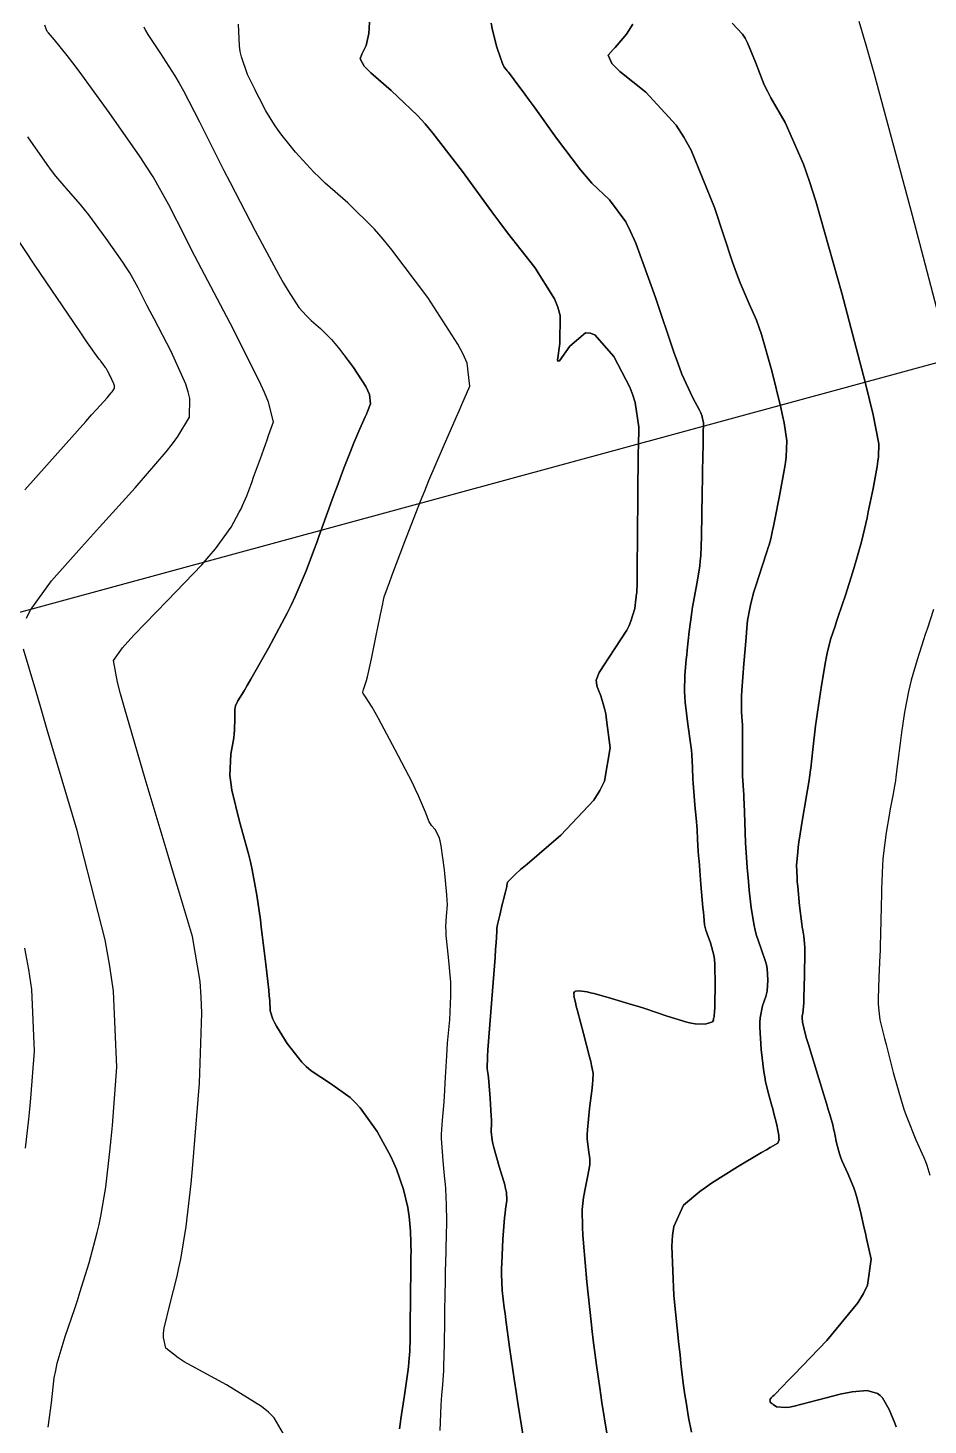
# Model space of a CAD drawing. Header units: metres. Extents: x 837476 to 838477, y 1189012 to 1191014.
# Drawn here: x 837812.9 to 837847, y 1189263.3 to 1189316.3 of the extents above; entities that cross this region are included whole.
import ezdxf

# ---------------------------------------------------------------- set-up
doc = ezdxf.new("R2010")
doc.units = ezdxf.units.M
doc.header["$LTSCALE"] = 0.3
for name, color, linetype in [('CORREDORVIA', 94, 'Continuous'), ('COTAS 10', 1, 'Continuous'), ('COTAS INT', 252, 'Continuous')]:
    doc.layers.add(name, color=color, linetype=linetype)

msp = doc.modelspace()

# ---------------------------------------------------------------- linework, layer by layer
at = {"layer": 'CORREDORVIA'}
msp.add_lwpolyline([(837910.676, 1191000.965), (838246.889, 1191005.3), (838347.391, 1190870.925), (838423.516, 1190628.699), (838450.215, 1190473.685), (838321.32, 1190375.615), (838242.09, 1190297.633), (838236.889, 1190068.622), (838166.593, 1189160.17), (837860.483, 1189307.124), (837593.191, 1189234.399), (837744.487, 1189686.609), (837700.859, 1189887.9), (837671.347, 1190075.087), (837676.273, 1190181.696), (837885.383, 1190229.429), (837983.184, 1190344.12), (837817.554, 1190502.187), (837798.033, 1190660.17), (837963.574, 1190795.982)], close=True, dxfattribs=at)
at = {"layer": 'COTAS 10'}
for points in [[(837822.658, 1189262.763), (837822.225, 1189263.526), (837822.004, 1189263.743), (837821.738, 1189263.963), (837820.414, 1189264.778), (837819.081, 1189265.497), (837818.81, 1189265.657), (837818.582, 1189265.798), (837818.112, 1189266.166), (837818.018, 1189266.573), (837818.026, 1189266.74), (837818.049, 1189266.931), (837818.258, 1189267.813), (837818.54, 1189268.9), (837818.609, 1189269.219), (837818.675, 1189269.545), (837818.882, 1189270.79), (837819.071, 1189272.412), (837819.124, 1189272.976), (837819.179, 1189273.59), (837819.384, 1189276.222), (837819.47, 1189278.876), (837819.451, 1189279.503), (837819.413, 1189280.084), (837819.118, 1189281.791), (837818.589, 1189283.562), (837818.404, 1189284.183), (837818.201, 1189284.86), (837817.326, 1189287.776), (837816.543, 1189290.461), (837816.397, 1189290.993), (837816.283, 1189291.434), (837816.128, 1189292.259), (837816.469, 1189292.745), (837816.667, 1189292.971), (837816.91, 1189293.237), (837818.161, 1189294.526), (837819.474, 1189295.895), (837819.754, 1189296.212), (837820, 1189296.5), (837820.587, 1189297.315), (837820.895, 1189297.885), (837820.963, 1189298.02), (837821.024, 1189298.144), (837821.184, 1189298.509), (837821.331, 1189298.908), (837821.384, 1189299.054), (837821.442, 1189299.216), (837821.698, 1189299.928), (837821.951, 1189300.637), (837822.008, 1189300.796), (837822.06, 1189300.938), (837822.199, 1189301.319), (837822.008, 1189302.06), (837821.852, 1189302.429), (837821.65, 1189302.87), (837820.548, 1189305.054), (837819.343, 1189307.354), (837819.077, 1189307.867), (837818.84, 1189308.327), (837818.229, 1189309.542), (837817.626, 1189310.607), (837817.395, 1189310.972), (837817.136, 1189311.367), (837815.966, 1189313.048), (837814.824, 1189314.614), (837814.582, 1189314.937), (837814.372, 1189315.213), (837813.883, 1189315.809), (837813.659, 1189316.067), (837813.616, 1189316.129), (837813.581, 1189316.187), (837813.526, 1189316.363)], [(837838.053, 1189262.985), (837837.935, 1189263.542), (837837.842, 1189264.123), (837837.82, 1189264.267), (837837.799, 1189264.404), (837837.736, 1189264.838), (837837.649, 1189265.584), (837837.613, 1189265.917), (837837.572, 1189266.305), (837837.381, 1189268.165), (837837.3, 1189270.042), (837837.328, 1189270.441), (837837.378, 1189270.787), (837837.74, 1189271.602), (837838.363, 1189272.111), (837838.577, 1189272.265), (837838.809, 1189272.425), (837839.799, 1189273.049), (837840.707, 1189273.589), (837840.888, 1189273.696), (837841.038, 1189273.784), (837841.323, 1189273.949), (837841.368, 1189274.083), (837841.366, 1189274.151), (837841.359, 1189274.233), (837841.281, 1189274.644), (837841.164, 1189275.122), (837841.131, 1189275.246), (837841.098, 1189275.368), (837840.978, 1189275.778), (837840.86, 1189276.28), (837840.828, 1189276.459), (837840.797, 1189276.655), (837840.69, 1189277.507), (837840.635, 1189278.348), (837840.638, 1189278.536), (837840.648, 1189278.705), (837840.748, 1189279.158), (837840.87, 1189279.507), (837840.894, 1189279.611), (837840.914, 1189279.718), (837840.949, 1189280.132), (837840.914, 1189280.579), (837840.889, 1189280.708), (837840.858, 1189280.839), (837840.689, 1189281.327), (837840.503, 1189281.869), (837840.46, 1189282.034), (837840.422, 1189282.205), (837840.315, 1189282.874), (837840.241, 1189283.542), (837840.223, 1189283.712), (837840.207, 1189283.875), (837840.157, 1189284.411), (837840.118, 1189284.973), (837840.109, 1189285.153), (837840.1, 1189285.344), (837840.071, 1189286.121), (837840.046, 1189286.85), (837840.039, 1189287.01), (837840.032, 1189287.153), (837840.007, 1189287.517), (837839.988, 1189287.883), (837839.985, 1189288.027), (837839.983, 1189288.188), (837839.984, 1189288.925), (837839.983, 1189289.656), (837839.979, 1189289.815), (837839.975, 1189289.954), (837839.949, 1189290.3), (837839.942, 1189290.717), (837839.949, 1189290.902), (837839.961, 1189291.116), (837840.037, 1189292.138), (837840.122, 1189293.13), (837840.138, 1189293.325), (837840.152, 1189293.485), (837840.179, 1189293.778), (837840.201, 1189293.91), (837840.212, 1189293.969), (837840.226, 1189294.037), (837840.293, 1189294.365), (837840.406, 1189294.823), (837840.449, 1189294.974), (837840.497, 1189295.135), (837840.711, 1189295.803), (837840.914, 1189296.415), (837840.955, 1189296.541), (837840.99, 1189296.648), (837841.059, 1189296.877), (837841.126, 1189297.191), (837841.159, 1189297.351), (837841.199, 1189297.544), (837841.393, 1189298.506), (837841.577, 1189299.538), (837841.611, 1189299.774), (837841.636, 1189299.99), (837841.664, 1189300.592), (837841.563, 1189301.281), (837841.507, 1189301.552), (837841.439, 1189301.857), (837841.092, 1189303.248), (837840.702, 1189304.623), (837840.607, 1189304.918), (837840.518, 1189305.176), (837840.241, 1189305.797), (837839.893, 1189306.586), (837839.757, 1189306.95), (837839.606, 1189307.376), (837838.919, 1189309.442), (837838.035, 1189311.619), (837837.759, 1189312.116), (837837.469, 1189312.567), (837836.311, 1189313.816), (837835.335, 1189314.609), (837835.161, 1189314.773), (837835.028, 1189314.913), (837834.893, 1189315.22), (837835.081, 1189315.434), (837835.151, 1189315.517), (837835.23, 1189315.609), (837835.58, 1189316.024), (837835.828, 1189316.407)], [(837835.828, 1189316.407), (837835.58, 1189316.024), (837835.23, 1189315.609), (837835.151, 1189315.517), (837835.081, 1189315.434), (837834.893, 1189315.22), (837835.028, 1189314.913), (837835.161, 1189314.773), (837835.335, 1189314.609), (837836.311, 1189313.816), (837837.469, 1189312.567), (837837.759, 1189312.116), (837838.035, 1189311.619), (837838.919, 1189309.442), (837839.606, 1189307.376), (837839.757, 1189306.95), (837839.893, 1189306.586), (837840.241, 1189305.797), (837840.518, 1189305.176), (837840.607, 1189304.918), (837840.702, 1189304.623), (837841.092, 1189303.248), (837841.439, 1189301.857), (837841.507, 1189301.552), (837841.563, 1189301.281), (837841.664, 1189300.592), (837841.636, 1189299.99), (837841.611, 1189299.774), (837841.577, 1189299.538), (837841.393, 1189298.506), (837841.199, 1189297.544), (837841.159, 1189297.351), (837841.126, 1189297.191), (837841.059, 1189296.877), (837840.99, 1189296.648), (837840.955, 1189296.541), (837840.914, 1189296.415), (837840.711, 1189295.803), (837840.497, 1189295.135), (837840.449, 1189294.974), (837840.406, 1189294.823), (837840.293, 1189294.365), (837840.226, 1189294.037), (837840.212, 1189293.969), (837840.201, 1189293.91), (837840.179, 1189293.778), (837840.152, 1189293.485), (837840.138, 1189293.325), (837840.122, 1189293.13), (837840.037, 1189292.138), (837839.961, 1189291.116), (837839.949, 1189290.902), (837839.942, 1189290.717), (837839.949, 1189290.3), (837839.975, 1189289.954), (837839.979, 1189289.815), (837839.983, 1189289.656), (837839.984, 1189288.925), (837839.983, 1189288.188), (837839.985, 1189288.027), (837839.988, 1189287.883), (837840.007, 1189287.517), (837840.032, 1189287.153), (837840.039, 1189287.01), (837840.046, 1189286.85), (837840.071, 1189286.121), (837840.1, 1189285.344), (837840.109, 1189285.153), (837840.118, 1189284.973), (837840.157, 1189284.411), (837840.207, 1189283.875), (837840.223, 1189283.712), (837840.241, 1189283.542), (837840.315, 1189282.874), (837840.422, 1189282.205), (837840.46, 1189282.034), (837840.503, 1189281.869), (837840.689, 1189281.327), (837840.858, 1189280.839), (837840.889, 1189280.708), (837840.914, 1189280.579), (837840.949, 1189280.132), (837840.914, 1189279.718), (837840.894, 1189279.611), (837840.87, 1189279.507), (837840.748, 1189279.158), (837840.648, 1189278.705), (837840.638, 1189278.536), (837840.635, 1189278.348), (837840.69, 1189277.507), (837840.797, 1189276.655), (837840.828, 1189276.459), (837840.86, 1189276.28), (837840.978, 1189275.778), (837841.098, 1189275.368), (837841.131, 1189275.246), (837841.164, 1189275.122), (837841.281, 1189274.644), (837841.359, 1189274.233), (837841.366, 1189274.151), (837841.368, 1189274.083), (837841.323, 1189273.949), (837841.038, 1189273.784), (837840.888, 1189273.696), (837840.707, 1189273.589), (837839.799, 1189273.049), (837838.809, 1189272.425), (837838.577, 1189272.265), (837838.363, 1189272.111), (837837.74, 1189271.602), (837837.378, 1189270.787), (837837.328, 1189270.441), (837837.3, 1189270.042), (837837.381, 1189268.165), (837837.572, 1189266.305), (837837.613, 1189265.917), (837837.649, 1189265.584), (837837.736, 1189264.838), (837837.799, 1189264.404), (837837.82, 1189264.267), (837837.842, 1189264.123), (837837.935, 1189263.542), (837838.053, 1189262.985)]]:
    msp.add_lwpolyline(points, dxfattribs=at)
at = {"layer": 'COTAS INT'}
for points in [[(837817.275, 1189316.294), (837817.341, 1189316.159), (837817.425, 1189316.008), (837817.878, 1189315.323), (837818.458, 1189314.437), (837818.622, 1189314.158), (837818.786, 1189313.866), (837819.393, 1189312.69), (837820.091, 1189311.284), (837820.313, 1189310.847), (837820.548, 1189310.389), (837821.502, 1189308.559), (837822.387, 1189306.916), (837822.578, 1189306.575), (837822.747, 1189306.284), (837823.161, 1189305.648), (837823.446, 1189305.336), (837823.533, 1189305.25), (837823.623, 1189305.164), (837823.975, 1189304.856), (837824.395, 1189304.443), (837824.527, 1189304.291), (837824.666, 1189304.123), (837825.227, 1189303.379), (837825.697, 1189302.65), (837825.778, 1189302.49), (837825.838, 1189302.349), (837825.88, 1189301.993), (837825.758, 1189301.705), (837825.716, 1189301.607), (837825.67, 1189301.501), (837825.471, 1189301.051), (837825.241, 1189300.516), (837825.175, 1189300.356), (837825.109, 1189300.191), (837824.861, 1189299.551), (837824.606, 1189298.862), (837824.534, 1189298.666), (837824.461, 1189298.468), (837824.197, 1189297.733), (837823.918, 1189296.96), (837823.836, 1189296.737), (837823.753, 1189296.512), (837823.438, 1189295.668), (837823.019, 1189294.689), (837822.871, 1189294.379), (837822.707, 1189294.052), (837822, 1189292.727), (837821.335, 1189291.547), (837821.198, 1189291.31), (837821.082, 1189291.113), (837820.836, 1189290.725), (837820.752, 1189290.543), (837820.738, 1189290.475), (837820.728, 1189290.4), (837820.728, 1189290.064), (837820.721, 1189289.62), (837820.707, 1189289.477), (837820.689, 1189289.325), (837820.58, 1189288.701), (837820.543, 1189287.896), (837820.57, 1189287.63), (837820.613, 1189287.344), (837820.902, 1189286.156), (837821.243, 1189284.93), (837821.319, 1189284.621), (837821.387, 1189284.324), (837821.567, 1189283.363), (837821.697, 1189282.427), (837821.733, 1189282.147), (837821.77, 1189281.858), (837821.906, 1189280.738), (837822.015, 1189279.749), (837822.036, 1189279.543), (837822.052, 1189279.366), (837822.074, 1189278.972), (837822.168, 1189278.657), (837822.229, 1189278.53), (837822.305, 1189278.386), (837822.707, 1189277.724), (837823.265, 1189277.02), (837823.439, 1189276.851), (837823.621, 1189276.692), (837824.352, 1189276.209), (837825.103, 1189275.68), (837825.298, 1189275.492), (837825.487, 1189275.286), (837826.124, 1189274.392), (837826.644, 1189273.439), (837826.759, 1189273.195), (837826.862, 1189272.961), (837827.131, 1189272.187), (837827.285, 1189271.51), (837827.316, 1189271.336), (837827.342, 1189271.168), (837827.392, 1189270.609), (837827.404, 1189270.182), (837827.406, 1189270.097), (837827.408, 1189270.026), (837827.41, 1189269.887), (837827.406, 1189269.588), (837827.404, 1189269.416), (837827.402, 1189269.205), (837827.391, 1189268.122), (837827.379, 1189266.994), (837827.377, 1189266.754), (837827.374, 1189266.547), (837827.367, 1189266.062), (837827.332, 1189265.637), (837827.312, 1189265.467), (837827.287, 1189265.274), (837827.158, 1189264.391), (837827.028, 1189263.491), (837827.002, 1189263.288), (837826.98, 1189263.105)], [(837828.516, 1189263.051), (837828.555, 1189264.006), (837828.565, 1189264.208), (837828.575, 1189264.382), (837828.611, 1189264.782), (837828.642, 1189265.153), (837828.649, 1189265.309), (837828.656, 1189265.487), (837828.677, 1189266.32), (837828.693, 1189267.202), (837828.696, 1189267.412), (837828.699, 1189267.605), (837828.707, 1189268.179), (837828.715, 1189268.72), (837828.719, 1189268.894), (837828.724, 1189269.078), (837828.745, 1189269.829), (837828.762, 1189270.6), (837828.764, 1189270.797), (837828.765, 1189270.986), (837828.755, 1189271.611), (837828.725, 1189272.218), (837828.713, 1189272.396), (837828.698, 1189272.579), (837828.63, 1189273.276), (837828.576, 1189273.955), (837828.571, 1189274.126), (837828.57, 1189274.29), (837828.6, 1189274.819), (837828.653, 1189275.362), (837828.666, 1189275.534), (837828.678, 1189275.715), (837828.718, 1189276.45), (837828.765, 1189277.267), (837828.781, 1189277.501), (837828.799, 1189277.738), (837828.878, 1189278.622), (837828.926, 1189279.539), (837828.925, 1189279.797), (837828.917, 1189280.056), (837828.836, 1189281.006), (837828.75, 1189281.83), (837828.739, 1189282.009), (837828.734, 1189282.168), (837828.762, 1189282.564), (837828.789, 1189282.991), (837828.783, 1189283.168), (837828.771, 1189283.371), (837828.681, 1189284.318), (837828.548, 1189285.231), (837828.511, 1189285.413), (837828.472, 1189285.563), (837828.329, 1189285.85), (837828.184, 1189286.002), (837828.144, 1189286.067), (837828.104, 1189286.144), (837827.959, 1189286.504), (837827.696, 1189287.127), (837827.581, 1189287.37), (837827.448, 1189287.642), (837826.813, 1189288.877), (837826.182, 1189290.054), (837826.05, 1189290.291), (837825.938, 1189290.488), (837825.689, 1189290.877), (837825.599, 1189291.003), (837825.587, 1189291.034), (837825.581, 1189291.064), (837825.606, 1189291.158), (837825.69, 1189291.388), (837825.721, 1189291.503), (837825.755, 1189291.64), (837825.908, 1189292.32), (837826.068, 1189293.08), (837826.107, 1189293.268), (837826.144, 1189293.445), (837826.258, 1189294.003), (837826.34, 1189294.407), (837826.356, 1189294.486), (837826.369, 1189294.552), (837826.395, 1189294.675), (837826.519, 1189295.017), (837826.595, 1189295.221), (837826.689, 1189295.472), (837827.176, 1189296.772), (837827.769, 1189298.304), (837827.929, 1189298.701), (837828.087, 1189299.087), (837828.643, 1189300.381), (837829.127, 1189301.473), (837829.239, 1189301.731), (837829.342, 1189301.969), (837829.636, 1189302.669), (837829.535, 1189303.534), (837829.389, 1189303.876), (837829.192, 1189304.264), (837828.052, 1189306.036), (837826.689, 1189307.841), (837826.351, 1189308.249), (837826.03, 1189308.618), (837825.01, 1189309.622), (837824.155, 1189310.37), (837823.936, 1189310.578), (837823.726, 1189310.787), (837823.034, 1189311.544), (837822.472, 1189312.247), (837822.344, 1189312.421), (837822.227, 1189312.586), (837821.905, 1189313.109), (837821.649, 1189313.604), (837821.575, 1189313.752), (837821.498, 1189313.904), (837821.21, 1189314.492), (837820.976, 1189315.161), (837820.934, 1189315.364), (837820.902, 1189315.575), (837820.872, 1189316.404)], [(837828.516, 1189263.051), (837828.555, 1189264.006), (837828.565, 1189264.208), (837828.575, 1189264.382), (837828.611, 1189264.782), (837828.642, 1189265.153), (837828.649, 1189265.309), (837828.656, 1189265.487), (837828.677, 1189266.32), (837828.693, 1189267.202), (837828.696, 1189267.412), (837828.699, 1189267.605), (837828.707, 1189268.179), (837828.715, 1189268.72), (837828.719, 1189268.894), (837828.724, 1189269.078), (837828.745, 1189269.829), (837828.762, 1189270.6), (837828.764, 1189270.797), (837828.765, 1189270.986), (837828.755, 1189271.611), (837828.725, 1189272.218), (837828.713, 1189272.396), (837828.698, 1189272.579), (837828.63, 1189273.276), (837828.576, 1189273.955), (837828.571, 1189274.126), (837828.57, 1189274.29), (837828.6, 1189274.819), (837828.653, 1189275.362), (837828.666, 1189275.534), (837828.678, 1189275.715), (837828.718, 1189276.45), (837828.765, 1189277.267), (837828.781, 1189277.501), (837828.799, 1189277.738), (837828.878, 1189278.622), (837828.926, 1189279.539), (837828.925, 1189279.797), (837828.917, 1189280.056), (837828.836, 1189281.006), (837828.75, 1189281.83), (837828.739, 1189282.009), (837828.734, 1189282.168), (837828.762, 1189282.564), (837828.789, 1189282.991), (837828.783, 1189283.168), (837828.771, 1189283.371), (837828.681, 1189284.318), (837828.548, 1189285.231), (837828.511, 1189285.413), (837828.472, 1189285.563), (837828.329, 1189285.85), (837828.184, 1189286.002), (837828.144, 1189286.067), (837828.104, 1189286.144), (837827.959, 1189286.504), (837827.696, 1189287.127), (837827.581, 1189287.37), (837827.448, 1189287.642), (837826.813, 1189288.877), (837826.182, 1189290.054), (837826.05, 1189290.291), (837825.938, 1189290.488), (837825.689, 1189290.877), (837825.599, 1189291.003), (837825.587, 1189291.034), (837825.581, 1189291.064), (837825.606, 1189291.158), (837825.69, 1189291.388), (837825.721, 1189291.503), (837825.755, 1189291.64), (837825.908, 1189292.32), (837826.068, 1189293.08), (837826.107, 1189293.268), (837826.144, 1189293.445), (837826.258, 1189294.003), (837826.34, 1189294.407), (837826.356, 1189294.486), (837826.369, 1189294.552), (837826.395, 1189294.675), (837826.519, 1189295.017), (837826.595, 1189295.221), (837826.689, 1189295.472), (837827.176, 1189296.772), (837827.769, 1189298.304), (837827.929, 1189298.701), (837828.087, 1189299.087), (837828.643, 1189300.381), (837829.127, 1189301.473), (837829.239, 1189301.731), (837829.342, 1189301.969), (837829.636, 1189302.669), (837829.535, 1189303.534), (837829.389, 1189303.876), (837829.192, 1189304.264), (837828.052, 1189306.036), (837826.689, 1189307.841), (837826.351, 1189308.249), (837826.03, 1189308.618), (837825.01, 1189309.622), (837824.155, 1189310.37), (837823.936, 1189310.578), (837823.726, 1189310.787), (837823.034, 1189311.544), (837822.472, 1189312.247), (837822.344, 1189312.421), (837822.227, 1189312.586), (837821.905, 1189313.109), (837821.649, 1189313.604), (837821.575, 1189313.752), (837821.498, 1189313.904), (837821.21, 1189314.492), (837820.976, 1189315.161), (837820.934, 1189315.364), (837820.902, 1189315.575), (837820.872, 1189316.404)], [(837825.836, 1189316.482), (837825.829, 1189316.248), (837825.815, 1189316.047), (837825.714, 1189315.592), (837825.591, 1189315.367), (837825.564, 1189315.311), (837825.54, 1189315.258), (837825.478, 1189315.09), (837825.633, 1189314.814), (837825.746, 1189314.693), (837825.888, 1189314.553), (837826.656, 1189313.887), (837827.658, 1189312.935), (837827.948, 1189312.614), (837828.244, 1189312.269), (837829.359, 1189310.818), (837830.48, 1189309.278), (837830.78, 1189308.878), (837831.076, 1189308.488), (837832.104, 1189307.174), (837832.858, 1189305.977), (837832.98, 1189305.66), (837833.065, 1189305.351), (837833.059, 1189304.289), (837832.964, 1189303.653), (837832.993, 1189303.612), (837833.046, 1189303.63), (837833.436, 1189304.184), (837834.024, 1189304.694), (837834.201, 1189304.684), (837834.385, 1189304.609), (837835.101, 1189303.794), (837835.706, 1189302.628), (837835.821, 1189302.331), (837835.912, 1189302.047), (837836.048, 1189301.114), (837836.034, 1189300.363), (837836.031, 1189300.192), (837836.029, 1189300.037), (837836.021, 1189299.614), (837836.014, 1189299.029), (837836.011, 1189298.772), (837836.009, 1189298.474), (837835.999, 1189297.054), (837835.988, 1189295.687), (837835.985, 1189295.422), (837835.983, 1189295.206), (837835.972, 1189294.836), (837835.955, 1189294.714), (837835.947, 1189294.655), (837835.939, 1189294.584), (837835.899, 1189294.237), (837835.754, 1189293.747), (837835.68, 1189293.588), (837835.591, 1189293.417), (837835.145, 1189292.715), (837834.706, 1189292.062), (837834.621, 1189291.924), (837834.552, 1189291.803), (837834.434, 1189291.52), (837834.453, 1189291.328), (837834.469, 1189291.266), (837834.491, 1189291.199), (837834.61, 1189290.924), (837834.755, 1189290.438), (837834.794, 1189290.238), (837834.831, 1189290.01), (837834.959, 1189288.951), (837834.746, 1189287.687), (837834.569, 1189287.329), (837834.34, 1189286.967), (837833.088, 1189285.635), (837831.812, 1189284.537), (837831.569, 1189284.325), (837831.374, 1189284.151), (837831.067, 1189283.854), (837831.059, 1189283.772), (837831.051, 1189283.735), (837831.042, 1189283.691), (837830.992, 1189283.479), (837830.921, 1189283.19), (837830.898, 1189283.097), (837830.874, 1189282.999), (837830.778, 1189282.599), (837830.697, 1189282.24), (837830.682, 1189282.167), (837830.671, 1189282.105), (837830.661, 1189281.979), (837830.639, 1189281.553), (837830.621, 1189281.303), (837830.598, 1189280.996), (837830.472, 1189279.407), (837830.349, 1189277.808), (837830.328, 1189277.494), (837830.312, 1189277.236), (837830.303, 1189276.77), (837830.336, 1189276.536), (837830.348, 1189276.425), (837830.36, 1189276.293), (837830.412, 1189275.648), (837830.454, 1189274.983), (837830.46, 1189274.839), (837830.463, 1189274.711), (837830.454, 1189274.394), (837830.484, 1189274.067), (837830.513, 1189273.933), (837830.551, 1189273.779), (837830.76, 1189273.069), (837830.965, 1189272.364), (837831, 1189272.214), (837831.026, 1189272.084), (837831.043, 1189271.776), (837830.994, 1189271.439), (837830.979, 1189271.29), (837830.962, 1189271.117), (837830.897, 1189270.292), (837830.85, 1189269.398), (837830.846, 1189269.182), (837830.845, 1189268.979), (837830.874, 1189268.36), (837830.949, 1189267.707), (837830.977, 1189267.484), (837831.008, 1189267.242), (837831.146, 1189266.213), (837831.334, 1189264.923), (837831.396, 1189264.516), (837831.463, 1189264.088), (837831.739, 1189262.363)], [(837831.739, 1189262.363), (837831.463, 1189264.088), (837831.396, 1189264.516), (837831.334, 1189264.923), (837831.146, 1189266.213), (837831.008, 1189267.242), (837830.977, 1189267.484), (837830.949, 1189267.707), (837830.874, 1189268.36), (837830.845, 1189268.979), (837830.846, 1189269.182), (837830.85, 1189269.398), (837830.897, 1189270.292), (837830.962, 1189271.117), (837830.979, 1189271.29), (837830.994, 1189271.439), (837831.043, 1189271.776), (837831.026, 1189272.084), (837831, 1189272.214), (837830.965, 1189272.364), (837830.76, 1189273.069), (837830.551, 1189273.779), (837830.513, 1189273.933), (837830.484, 1189274.067), (837830.454, 1189274.394), (837830.463, 1189274.711), (837830.46, 1189274.839), (837830.454, 1189274.983), (837830.412, 1189275.648), (837830.36, 1189276.293), (837830.348, 1189276.425), (837830.336, 1189276.536), (837830.303, 1189276.77), (837830.312, 1189277.236), (837830.328, 1189277.494), (837830.349, 1189277.808), (837830.472, 1189279.407), (837830.598, 1189280.996), (837830.621, 1189281.303), (837830.639, 1189281.553), (837830.661, 1189281.979), (837830.671, 1189282.105), (837830.682, 1189282.167), (837830.697, 1189282.24), (837830.778, 1189282.599), (837830.874, 1189282.999), (837830.898, 1189283.097), (837830.921, 1189283.19), (837830.992, 1189283.479), (837831.042, 1189283.691), (837831.051, 1189283.735), (837831.059, 1189283.772), (837831.067, 1189283.854), (837831.374, 1189284.151), (837831.569, 1189284.325), (837831.812, 1189284.537), (837833.088, 1189285.635), (837834.34, 1189286.967), (837834.569, 1189287.329), (837834.746, 1189287.687), (837834.959, 1189288.951), (837834.831, 1189290.01), (837834.794, 1189290.238), (837834.755, 1189290.438), (837834.61, 1189290.924), (837834.491, 1189291.199), (837834.469, 1189291.266), (837834.453, 1189291.328), (837834.434, 1189291.52), (837834.552, 1189291.803), (837834.621, 1189291.924), (837834.706, 1189292.062), (837835.145, 1189292.715), (837835.591, 1189293.417), (837835.68, 1189293.588), (837835.754, 1189293.747), (837835.899, 1189294.237), (837835.939, 1189294.584), (837835.947, 1189294.655), (837835.955, 1189294.714), (837835.972, 1189294.836), (837835.983, 1189295.206), (837835.985, 1189295.422), (837835.988, 1189295.687), (837835.999, 1189297.054), (837836.009, 1189298.474), (837836.011, 1189298.772), (837836.014, 1189299.029), (837836.021, 1189299.614), (837836.029, 1189300.037), (837836.031, 1189300.192), (837836.034, 1189300.363), (837836.048, 1189301.114), (837835.912, 1189302.047), (837835.821, 1189302.331), (837835.706, 1189302.628), (837835.101, 1189303.794), (837834.385, 1189304.609), (837834.201, 1189304.684), (837834.024, 1189304.694), (837833.436, 1189304.184), (837833.046, 1189303.63), (837832.993, 1189303.612), (837832.964, 1189303.653), (837833.059, 1189304.289), (837833.065, 1189305.351), (837832.98, 1189305.66), (837832.858, 1189305.977), (837832.104, 1189307.174), (837831.076, 1189308.488), (837830.78, 1189308.878), (837830.48, 1189309.278), (837829.359, 1189310.818), (837828.244, 1189312.269), (837827.948, 1189312.614), (837827.658, 1189312.935), (837826.656, 1189313.887), (837825.888, 1189314.553), (837825.746, 1189314.693), (837825.633, 1189314.814), (837825.478, 1189315.09), (837825.54, 1189315.258), (837825.564, 1189315.311), (837825.591, 1189315.367), (837825.714, 1189315.592), (837825.815, 1189316.047), (837825.829, 1189316.248), (837825.836, 1189316.482)], [(837830.451, 1189316.443), (837830.487, 1189316.235), (837830.656, 1189315.57), (837830.822, 1189315.084), (837830.856, 1189314.989), (837830.885, 1189314.911), (837830.948, 1189314.772), (837831.024, 1189314.683), (837831.061, 1189314.636), (837831.105, 1189314.579), (837831.322, 1189314.293), (837831.728, 1189313.74), (837831.891, 1189313.515), (837832.076, 1189313.259), (837832.926, 1189312.074), (837833.838, 1189310.872), (837834.061, 1189310.604), (837834.273, 1189310.365), (837834.933, 1189309.739), (837835.554, 1189308.902), (837835.74, 1189308.531), (837835.933, 1189308.099), (837836.682, 1189306.035), (837837.38, 1189303.955), (837837.541, 1189303.513), (837837.687, 1189303.129), (837838.099, 1189302.226), (837838.355, 1189301.762), (837838.403, 1189301.654), (837838.442, 1189301.555), (837838.501, 1189301.274), (837838.494, 1189300.861), (837838.486, 1189300.467), (837838.467, 1189299.46), (837838.448, 1189298.349), (837838.444, 1189298.072), (837838.44, 1189297.809), (837838.432, 1189296.969), (837838.401, 1189296.234), (837838.383, 1189296.037), (837838.361, 1189295.842), (837838.25, 1189295.163), (837838.122, 1189294.485), (837838.091, 1189294.291), (837838.061, 1189294.095), (837837.966, 1189293.363), (837837.889, 1189292.653), (837837.87, 1189292.469), (837837.852, 1189292.292), (837837.798, 1189291.702), (837837.788, 1189291.081), (837837.798, 1189290.884), (837837.813, 1189290.677), (837837.915, 1189289.84), (837838.026, 1189289.038), (837838.047, 1189288.852), (837838.063, 1189288.682), (837838.088, 1189288.201), (837838.1, 1189287.755), (837838.109, 1189287.606), (837838.119, 1189287.448), (837838.178, 1189286.786), (837838.239, 1189286.139), (837838.251, 1189285.99), (837838.262, 1189285.853), (837838.283, 1189285.469), (837838.308, 1189285.024), (837838.32, 1189284.85), (837838.335, 1189284.653), (837838.408, 1189283.76), (837838.483, 1189282.894), (837838.499, 1189282.715), (837838.513, 1189282.563), (837838.545, 1189282.233), (837838.59, 1189282.033), (837838.612, 1189281.963), (837838.639, 1189281.886), (837838.769, 1189281.554), (837838.893, 1189281.079), (837838.916, 1189280.912), (837838.933, 1189280.729), (837838.951, 1189279.94), (837838.935, 1189279.216), (837838.93, 1189279.074), (837838.925, 1189278.957), (837838.906, 1189278.748), (837838.891, 1189278.7), (837838.889, 1189278.686), (837838.887, 1189278.671), (837838.889, 1189278.613), (837838.843, 1189278.553), (837838.812, 1189278.537), (837838.774, 1189278.521), (837838.567, 1189278.464), (837838.188, 1189278.477), (837838.041, 1189278.505), (837837.876, 1189278.544), (837837.126, 1189278.771), (837836.274, 1189279.053), (837836.044, 1189279.127), (837835.817, 1189279.199), (837835.019, 1189279.441), (837834.356, 1189279.624), (837834.215, 1189279.658), (837834.091, 1189279.685), (837833.794, 1189279.725), (837833.653, 1189279.71), (837833.627, 1189279.703), (837833.607, 1189279.695), (837833.582, 1189279.653), (837833.591, 1189279.603), (837833.593, 1189279.575), (837833.592, 1189279.527), (837833.645, 1189279.28), (837833.679, 1189279.141), (837833.722, 1189278.971), (837833.95, 1189278.104), (837834.181, 1189277.226), (837834.226, 1189277.048), (837834.262, 1189276.9), (837834.325, 1189276.603), (837834.308, 1189276.331), (837834.294, 1189276.199), (837834.276, 1189276.041), (837834.181, 1189275.268), (837834.102, 1189274.457), (837834.095, 1189274.277), (837834.095, 1189274.116), (837834.147, 1189273.696), (837834.198, 1189273.356), (837834.197, 1189273.247), (837834.189, 1189273.131), (837834.106, 1189272.656), (837833.998, 1189272.153), (837833.975, 1189272.019), (837833.954, 1189271.888), (837833.904, 1189271.435), (837833.913, 1189270.749), (837833.929, 1189270.471), (837833.952, 1189270.154), (837834.084, 1189268.692), (837834.244, 1189267.165), (837834.284, 1189266.808), (837834.322, 1189266.479), (837834.441, 1189265.525), (837834.567, 1189264.663), (837834.608, 1189264.392), (837834.652, 1189264.105), (837834.837, 1189262.952)], [(837834.837, 1189262.952), (837834.652, 1189264.105), (837834.608, 1189264.392), (837834.567, 1189264.663), (837834.441, 1189265.525), (837834.322, 1189266.479), (837834.284, 1189266.808), (837834.244, 1189267.165), (837834.084, 1189268.692), (837833.952, 1189270.154), (837833.929, 1189270.471), (837833.913, 1189270.749), (837833.904, 1189271.435), (837833.954, 1189271.888), (837833.975, 1189272.019), (837833.998, 1189272.153), (837834.106, 1189272.656), (837834.189, 1189273.131), (837834.197, 1189273.247), (837834.198, 1189273.356), (837834.147, 1189273.696), (837834.095, 1189274.116), (837834.095, 1189274.277), (837834.102, 1189274.457), (837834.181, 1189275.268), (837834.276, 1189276.041), (837834.294, 1189276.199), (837834.308, 1189276.331), (837834.325, 1189276.603), (837834.262, 1189276.9), (837834.226, 1189277.048), (837834.181, 1189277.226), (837833.95, 1189278.104), (837833.722, 1189278.971), (837833.679, 1189279.141), (837833.645, 1189279.28), (837833.592, 1189279.527), (837833.593, 1189279.575), (837833.591, 1189279.603), (837833.582, 1189279.653), (837833.607, 1189279.695), (837833.627, 1189279.703), (837833.653, 1189279.71), (837833.794, 1189279.725), (837834.091, 1189279.685), (837834.215, 1189279.658), (837834.356, 1189279.624), (837835.019, 1189279.441), (837835.817, 1189279.199), (837836.044, 1189279.127), (837836.274, 1189279.053), (837837.126, 1189278.771), (837837.876, 1189278.544), (837838.041, 1189278.505), (837838.188, 1189278.477), (837838.567, 1189278.464), (837838.774, 1189278.521), (837838.812, 1189278.537), (837838.843, 1189278.553), (837838.889, 1189278.613), (837838.887, 1189278.671), (837838.889, 1189278.686), (837838.891, 1189278.7), (837838.906, 1189278.748), (837838.925, 1189278.957), (837838.93, 1189279.074), (837838.935, 1189279.216), (837838.951, 1189279.94), (837838.933, 1189280.729), (837838.916, 1189280.912), (837838.893, 1189281.079), (837838.769, 1189281.554), (837838.639, 1189281.886), (837838.612, 1189281.963), (837838.59, 1189282.033), (837838.545, 1189282.233), (837838.513, 1189282.563), (837838.499, 1189282.715), (837838.483, 1189282.894), (837838.408, 1189283.76), (837838.335, 1189284.653), (837838.32, 1189284.85), (837838.308, 1189285.024), (837838.283, 1189285.469), (837838.262, 1189285.853), (837838.251, 1189285.99), (837838.239, 1189286.139), (837838.178, 1189286.786), (837838.119, 1189287.448), (837838.109, 1189287.606), (837838.1, 1189287.755), (837838.088, 1189288.201), (837838.063, 1189288.682), (837838.047, 1189288.852), (837838.026, 1189289.038), (837837.915, 1189289.84), (837837.813, 1189290.677), (837837.798, 1189290.884), (837837.788, 1189291.081), (837837.798, 1189291.702), (837837.852, 1189292.292), (837837.87, 1189292.469), (837837.889, 1189292.653), (837837.966, 1189293.363), (837838.061, 1189294.095), (837838.091, 1189294.291), (837838.122, 1189294.485), (837838.25, 1189295.163), (837838.361, 1189295.842), (837838.383, 1189296.037), (837838.401, 1189296.234), (837838.432, 1189296.969), (837838.44, 1189297.809), (837838.444, 1189298.072), (837838.448, 1189298.349), (837838.467, 1189299.46), (837838.486, 1189300.467), (837838.494, 1189300.861), (837838.501, 1189301.274), (837838.442, 1189301.555), (837838.403, 1189301.654), (837838.355, 1189301.762), (837838.099, 1189302.226), (837837.687, 1189303.129), (837837.541, 1189303.513), (837837.38, 1189303.955), (837836.682, 1189306.035), (837835.933, 1189308.099), (837835.74, 1189308.531), (837835.554, 1189308.902), (837834.933, 1189309.739), (837834.273, 1189310.365), (837834.061, 1189310.604), (837833.838, 1189310.872), (837832.926, 1189312.074), (837832.076, 1189313.259), (837831.891, 1189313.515), (837831.728, 1189313.74), (837831.322, 1189314.293), (837831.105, 1189314.579), (837831.061, 1189314.636), (837831.024, 1189314.683), (837830.948, 1189314.772), (837830.885, 1189314.911), (837830.856, 1189314.989), (837830.822, 1189315.084), (837830.656, 1189315.57), (837830.487, 1189316.235), (837830.451, 1189316.443)], [(837839.595, 1189316.441), (837839.986, 1189316.019), (837840.084, 1189315.867), (837840.177, 1189315.699), (837840.476, 1189314.964), (837840.811, 1189314.103), (837840.928, 1189313.856), (837841.055, 1189313.605), (837841.598, 1189312.669), (837842.3, 1189311.092), (837842.527, 1189310.438), (837842.768, 1189309.689), (837843.757, 1189306.2), (837844.63, 1189302.825), (837844.798, 1189302.148), (837844.934, 1189301.584), (837845.16, 1189300.479), (837845.137, 1189299.992), (837845.117, 1189299.817), (837845.09, 1189299.626), (837844.94, 1189298.79), (837844.756, 1189297.902), (837844.707, 1189297.677), (837844.658, 1189297.462), (837844.491, 1189296.757), (837844.299, 1189296.056), (837844.236, 1189295.842), (837844.168, 1189295.619), (837843.885, 1189294.743), (837843.611, 1189293.923), (837843.549, 1189293.735), (837843.493, 1189293.565), (837843.338, 1189293.093), (837843.213, 1189292.6), (837843.175, 1189292.417), (837843.135, 1189292.213), (837842.98, 1189291.306), (837842.829, 1189290.303), (837842.792, 1189290.038), (837842.758, 1189289.778), (837842.651, 1189288.887), (837842.573, 1189288.177), (837842.555, 1189288.031), (837842.54, 1189287.907), (837842.502, 1189287.643), (837842.449, 1189287.354), (837842.425, 1189287.215), (837842.396, 1189287.049), (837842.258, 1189286.236), (837842.124, 1189285.371), (837842.097, 1189285.172), (837842.076, 1189284.992), (837842.038, 1189284.49), (837842.051, 1189284.02), (837842.062, 1189283.859), (837842.076, 1189283.686), (837842.15, 1189282.951), (837842.232, 1189282.274), (837842.251, 1189282.138), (837842.268, 1189282.024), (837842.315, 1189281.796), (837842.339, 1189281.52), (837842.342, 1189281.375), (837842.344, 1189281.2), (837842.335, 1189280.324), (837842.314, 1189279.45), (837842.307, 1189279.278), (837842.3, 1189279.136), (837842.271, 1189278.873), (837842.251, 1189278.781), (837842.249, 1189278.746), (837842.249, 1189278.708), (837842.26, 1189278.537), (837842.359, 1189278.115), (837842.414, 1189277.919), (837842.481, 1189277.688), (837842.824, 1189276.564), (837843.169, 1189275.449), (837843.238, 1189275.222), (837843.296, 1189275.032), (837843.407, 1189274.642), (837843.452, 1189274.442), (837843.467, 1189274.371), (837843.483, 1189274.293), (837843.551, 1189273.957), (837843.663, 1189273.547), (837843.706, 1189273.424), (837843.755, 1189273.295), (837843.976, 1189272.795), (837844.207, 1189272.253), (837844.262, 1189272.098), (837844.313, 1189271.942), (837844.463, 1189271.361), (837844.6, 1189270.721), (837844.643, 1189270.528), (837844.689, 1189270.327), (837844.869, 1189269.542), (837844.728, 1189268.564), (837844.571, 1189268.241), (837844.362, 1189267.895), (837843.177, 1189266.457), (837841.946, 1189265.175), (837841.708, 1189264.927), (837841.513, 1189264.725), (837841.179, 1189264.384), (837841.135, 1189264.346), (837841.124, 1189264.336), (837841.112, 1189264.326), (837841.071, 1189264.288), (837841.04, 1189264.252), (837841.035, 1189264.243), (837841.03, 1189264.233), (837841.025, 1189264.199), (837841.028, 1189264.172), (837841.029, 1189264.166), (837841.029, 1189264.161), (837841.031, 1189264.15), (837841.032, 1189264.144), (837841.032, 1189264.14), (837841.034, 1189264.131), (837841.035, 1189264.123), (837841.036, 1189264.121), (837841.036, 1189264.119), (837841.039, 1189264.114), (837841.043, 1189264.11), (837841.044, 1189264.108), (837841.046, 1189264.106), (837841.055, 1189264.099), (837841.094, 1189264.071), (837841.116, 1189264.056), (837841.143, 1189264.038), (837841.277, 1189263.946), (837841.613, 1189263.915), (837841.766, 1189263.936), (837841.946, 1189263.969), (837842.814, 1189264.192), (837843.736, 1189264.435), (837843.95, 1189264.481), (837844.147, 1189264.517), (837844.708, 1189264.568), (837845.107, 1189264.45), (837845.202, 1189264.38), (837845.29, 1189264.293), (837845.551, 1189263.845), (837845.758, 1189263.322), (837845.812, 1189263.188)], [(837845.812, 1189263.188), (837845.758, 1189263.322), (837845.551, 1189263.845), (837845.29, 1189264.293), (837845.202, 1189264.38), (837845.107, 1189264.45), (837844.708, 1189264.568), (837844.147, 1189264.517), (837843.95, 1189264.481), (837843.736, 1189264.435), (837842.814, 1189264.192), (837841.946, 1189263.969), (837841.766, 1189263.936), (837841.613, 1189263.915), (837841.277, 1189263.946), (837841.143, 1189264.038), (837841.116, 1189264.056), (837841.094, 1189264.071), (837841.055, 1189264.099), (837841.046, 1189264.106), (837841.044, 1189264.108), (837841.043, 1189264.11), (837841.039, 1189264.114), (837841.036, 1189264.119), (837841.036, 1189264.121), (837841.035, 1189264.123), (837841.034, 1189264.131), (837841.032, 1189264.14), (837841.032, 1189264.144), (837841.031, 1189264.15), (837841.029, 1189264.161), (837841.029, 1189264.166), (837841.028, 1189264.172), (837841.025, 1189264.199), (837841.03, 1189264.233), (837841.035, 1189264.243), (837841.04, 1189264.252), (837841.071, 1189264.288), (837841.112, 1189264.326), (837841.124, 1189264.336), (837841.135, 1189264.346), (837841.179, 1189264.384), (837841.513, 1189264.725), (837841.708, 1189264.927), (837841.946, 1189265.175), (837843.177, 1189266.457), (837844.362, 1189267.895), (837844.571, 1189268.241), (837844.728, 1189268.564), (837844.869, 1189269.542), (837844.689, 1189270.327), (837844.643, 1189270.528), (837844.6, 1189270.721), (837844.463, 1189271.361), (837844.313, 1189271.942), (837844.262, 1189272.098), (837844.207, 1189272.253), (837843.976, 1189272.795), (837843.755, 1189273.295), (837843.706, 1189273.424), (837843.663, 1189273.547), (837843.551, 1189273.957), (837843.483, 1189274.293), (837843.467, 1189274.371), (837843.452, 1189274.442), (837843.407, 1189274.642), (837843.296, 1189275.032), (837843.238, 1189275.222), (837843.169, 1189275.449), (837842.824, 1189276.564), (837842.481, 1189277.688), (837842.414, 1189277.919), (837842.359, 1189278.115), (837842.26, 1189278.537), (837842.249, 1189278.708), (837842.249, 1189278.746), (837842.251, 1189278.781), (837842.271, 1189278.873), (837842.3, 1189279.136), (837842.307, 1189279.278), (837842.314, 1189279.45), (837842.335, 1189280.324), (837842.344, 1189281.2), (837842.342, 1189281.375), (837842.339, 1189281.52), (837842.315, 1189281.796), (837842.268, 1189282.024), (837842.251, 1189282.138), (837842.232, 1189282.274), (837842.15, 1189282.951), (837842.076, 1189283.686), (837842.062, 1189283.859), (837842.051, 1189284.02), (837842.038, 1189284.49), (837842.076, 1189284.992), (837842.097, 1189285.172), (837842.124, 1189285.371), (837842.258, 1189286.236), (837842.396, 1189287.049), (837842.425, 1189287.215), (837842.449, 1189287.354), (837842.502, 1189287.643), (837842.54, 1189287.907), (837842.555, 1189288.031), (837842.573, 1189288.177), (837842.651, 1189288.887), (837842.758, 1189289.778), (837842.792, 1189290.038), (837842.829, 1189290.303), (837842.98, 1189291.306), (837843.135, 1189292.213), (837843.175, 1189292.417), (837843.213, 1189292.6), (837843.338, 1189293.093), (837843.493, 1189293.565), (837843.549, 1189293.735), (837843.611, 1189293.923), (837843.885, 1189294.743), (837844.168, 1189295.619), (837844.236, 1189295.842), (837844.299, 1189296.056), (837844.491, 1189296.757), (837844.658, 1189297.462), (837844.707, 1189297.677), (837844.756, 1189297.902), (837844.94, 1189298.79), (837845.09, 1189299.626), (837845.117, 1189299.817), (837845.137, 1189299.992), (837845.16, 1189300.479), (837844.934, 1189301.584), (837844.798, 1189302.148), (837844.63, 1189302.825), (837843.757, 1189306.2), (837842.768, 1189309.689), (837842.527, 1189310.438), (837842.3, 1189311.092), (837841.598, 1189312.669), (837841.055, 1189313.605), (837840.928, 1189313.856), (837840.811, 1189314.103), (837840.476, 1189314.964), (837840.177, 1189315.699), (837840.084, 1189315.867), (837839.986, 1189316.019), (837839.595, 1189316.441)], [(837844.396, 1189316.511), (837844.659, 1189315.622), (837844.964, 1189314.55), (837846.421, 1189309.151), (837847.82, 1189303.792)], [(837844.396, 1189316.511), (837844.659, 1189315.622), (837844.964, 1189314.55), (837846.421, 1189309.151), (837847.82, 1189303.792)], [(837812.828, 1189293.871), (837812.963, 1189294.158), (837813.776, 1189295.287), (837814.914, 1189296.556), (837815.252, 1189296.933), (837815.601, 1189297.321), (837816.948, 1189298.811), (837818.124, 1189300.172), (837818.365, 1189300.477), (837818.57, 1189300.753), (837819.008, 1189301.49), (837819.022, 1189302.201), (837818.96, 1189302.458), (837818.87, 1189302.742), (837818.307, 1189303.989), (837817.662, 1189305.222), (837817.519, 1189305.497), (837817.392, 1189305.744), (837817.065, 1189306.395), (837816.742, 1189306.966), (837816.618, 1189307.161), (837816.479, 1189307.373), (837815.852, 1189308.274), (837815.191, 1189309.163), (837815.03, 1189309.368), (837814.88, 1189309.554), (837814.417, 1189310.078), (837813.938, 1189310.639), (837813.777, 1189310.849), (837813.604, 1189311.083), (837812.875, 1189312.125)], [(837812.765, 1189298.731), (837814.016, 1189300.14), (837815.078, 1189301.329), (837815.297, 1189301.574), (837815.483, 1189301.782), (837815.885, 1189302.23), (837816.043, 1189302.413), (837816.075, 1189302.454), (837816.103, 1189302.491), (837816.161, 1189302.59), (837816.163, 1189302.685), (837816.155, 1189302.72), (837816.143, 1189302.758), (837816.067, 1189302.925), (837815.981, 1189303.09), (837815.961, 1189303.127), (837815.944, 1189303.16), (837815.9, 1189303.248), (837815.857, 1189303.324), (837815.84, 1189303.351), (837815.822, 1189303.379), (837815.738, 1189303.5), (837815.649, 1189303.619), (837815.627, 1189303.647), (837815.607, 1189303.672), (837815.545, 1189303.742), (837815.145, 1189304.315), (837814.911, 1189304.657), (837814.624, 1189305.079), (837813.146, 1189307.264), (837811.632, 1189309.519)], [(837826.98, 1189263.105), (837827.002, 1189263.288), (837827.028, 1189263.491), (837827.158, 1189264.391), (837827.287, 1189265.274), (837827.312, 1189265.467), (837827.332, 1189265.637), (837827.367, 1189266.062), (837827.374, 1189266.547), (837827.377, 1189266.754), (837827.379, 1189266.994), (837827.391, 1189268.122), (837827.402, 1189269.205), (837827.404, 1189269.416), (837827.406, 1189269.588), (837827.41, 1189269.887), (837827.408, 1189270.026), (837827.406, 1189270.097), (837827.404, 1189270.182), (837827.392, 1189270.609), (837827.342, 1189271.168), (837827.316, 1189271.336), (837827.285, 1189271.51), (837827.131, 1189272.187), (837826.862, 1189272.961), (837826.759, 1189273.195), (837826.644, 1189273.439), (837826.124, 1189274.392), (837825.487, 1189275.286), (837825.298, 1189275.492), (837825.103, 1189275.68), (837824.352, 1189276.209), (837823.621, 1189276.692), (837823.439, 1189276.851), (837823.265, 1189277.02), (837822.707, 1189277.724), (837822.305, 1189278.386), (837822.229, 1189278.53), (837822.168, 1189278.657), (837822.074, 1189278.972), (837822.052, 1189279.366), (837822.036, 1189279.543), (837822.015, 1189279.749), (837821.906, 1189280.738), (837821.77, 1189281.858), (837821.733, 1189282.147), (837821.697, 1189282.427), (837821.567, 1189283.363), (837821.387, 1189284.324), (837821.319, 1189284.621), (837821.243, 1189284.93), (837820.902, 1189286.156), (837820.613, 1189287.344), (837820.57, 1189287.63), (837820.543, 1189287.896), (837820.58, 1189288.701), (837820.689, 1189289.325), (837820.707, 1189289.477), (837820.721, 1189289.62), (837820.728, 1189290.064), (837820.728, 1189290.4), (837820.738, 1189290.475), (837820.752, 1189290.543), (837820.836, 1189290.725), (837821.082, 1189291.113), (837821.198, 1189291.31), (837821.335, 1189291.547), (837822, 1189292.727), (837822.707, 1189294.052), (837822.871, 1189294.379), (837823.019, 1189294.689), (837823.438, 1189295.668), (837823.753, 1189296.512), (837823.836, 1189296.737), (837823.918, 1189296.96), (837824.197, 1189297.733), (837824.461, 1189298.468), (837824.534, 1189298.666), (837824.606, 1189298.862), (837824.861, 1189299.551), (837825.109, 1189300.191), (837825.175, 1189300.356), (837825.241, 1189300.516), (837825.471, 1189301.051), (837825.67, 1189301.501), (837825.716, 1189301.607), (837825.758, 1189301.705), (837825.88, 1189301.993), (837825.838, 1189302.349), (837825.778, 1189302.49), (837825.697, 1189302.65), (837825.227, 1189303.379), (837824.923, 1189303.782)], [(837847.229, 1189294.19), (837846.984, 1189293.453), (837846.916, 1189293.247), (837846.848, 1189293.04), (837846.603, 1189292.286), (837846.381, 1189291.519), (837846.328, 1189291.304), (837846.279, 1189291.088), (837846.129, 1189290.298), (837846.013, 1189289.528), (837845.985, 1189289.325), (837845.959, 1189289.126), (837845.877, 1189288.443), (837845.805, 1189287.844), (837845.785, 1189287.699), (837845.765, 1189287.562), (837845.689, 1189287.14), (837845.603, 1189286.702), (837845.576, 1189286.555), (837845.547, 1189286.397), (837845.432, 1189285.733), (837845.329, 1189284.955), (837845.308, 1189284.725), (837845.29, 1189284.49), (837845.253, 1189283.586), (837845.238, 1189282.754), (837845.235, 1189282.563), (837845.232, 1189282.39), (837845.222, 1189281.906), (837845.207, 1189281.425), (837845.2, 1189281.253), (837845.191, 1189281.064), (837845.151, 1189280.241), (837845.128, 1189279.427), (837845.131, 1189279.243), (837845.137, 1189279.078), (837845.191, 1189278.632), (837845.317, 1189278.127), (837845.368, 1189277.924), (837845.427, 1189277.693), (837845.7, 1189276.632), (837846.026, 1189275.487), (837846.119, 1189275.202), (837846.213, 1189274.933), (837846.561, 1189274.078), (837846.858, 1189273.409), (837846.92, 1189273.256), (837846.974, 1189273.118), (837847.095, 1189272.735)], [(837847.229, 1189294.19), (837846.984, 1189293.453), (837846.916, 1189293.247), (837846.848, 1189293.04), (837846.603, 1189292.286), (837846.381, 1189291.519), (837846.328, 1189291.304), (837846.279, 1189291.088), (837846.129, 1189290.298), (837846.013, 1189289.528), (837845.985, 1189289.325), (837845.959, 1189289.126), (837845.877, 1189288.443), (837845.805, 1189287.844), (837845.785, 1189287.699), (837845.765, 1189287.562), (837845.689, 1189287.14), (837845.603, 1189286.702), (837845.576, 1189286.555), (837845.547, 1189286.397), (837845.432, 1189285.733), (837845.329, 1189284.955), (837845.308, 1189284.725), (837845.29, 1189284.49), (837845.253, 1189283.586), (837845.238, 1189282.754), (837845.235, 1189282.563), (837845.232, 1189282.39), (837845.222, 1189281.906), (837845.207, 1189281.425), (837845.2, 1189281.253), (837845.191, 1189281.064), (837845.151, 1189280.241), (837845.128, 1189279.427), (837845.131, 1189279.243), (837845.137, 1189279.078), (837845.191, 1189278.632), (837845.317, 1189278.127), (837845.368, 1189277.924), (837845.427, 1189277.693), (837845.7, 1189276.632), (837846.026, 1189275.487), (837846.119, 1189275.202), (837846.213, 1189274.933), (837846.561, 1189274.078), (837846.858, 1189273.409), (837846.92, 1189273.256), (837846.974, 1189273.118), (837847.095, 1189272.735)], [(837813.647, 1189263.176), (837813.775, 1189264.097), (837813.881, 1189265.05), (837813.933, 1189265.321), (837813.995, 1189265.596), (837814.298, 1189266.613), (837814.659, 1189267.673), (837814.758, 1189267.975), (837814.855, 1189268.281), (837815.202, 1189269.413), (837815.507, 1189270.556), (837815.578, 1189270.867), (837815.644, 1189271.177), (837815.834, 1189272.277), (837815.992, 1189273.637), (837816.037, 1189274.109), (837816.083, 1189274.624), (837816.255, 1189276.832), (837816.131, 1189279.718), (837815.991, 1189280.66), (837815.805, 1189281.664), (837814.751, 1189285.807), (837813.615, 1189289.629), (837813.378, 1189290.43), (837813.174, 1189291.12), (837812.716, 1189292.685)], [(837812.786, 1189273.764), (837812.914, 1189274.861), (837812.95, 1189275.243), (837812.987, 1189275.659), (837813.126, 1189277.442), (837813.026, 1189279.772), (837812.913, 1189280.533), (837812.763, 1189281.344)]]:
    msp.add_lwpolyline(points, dxfattribs=at)

doc.saveas('drawing.dxf')
